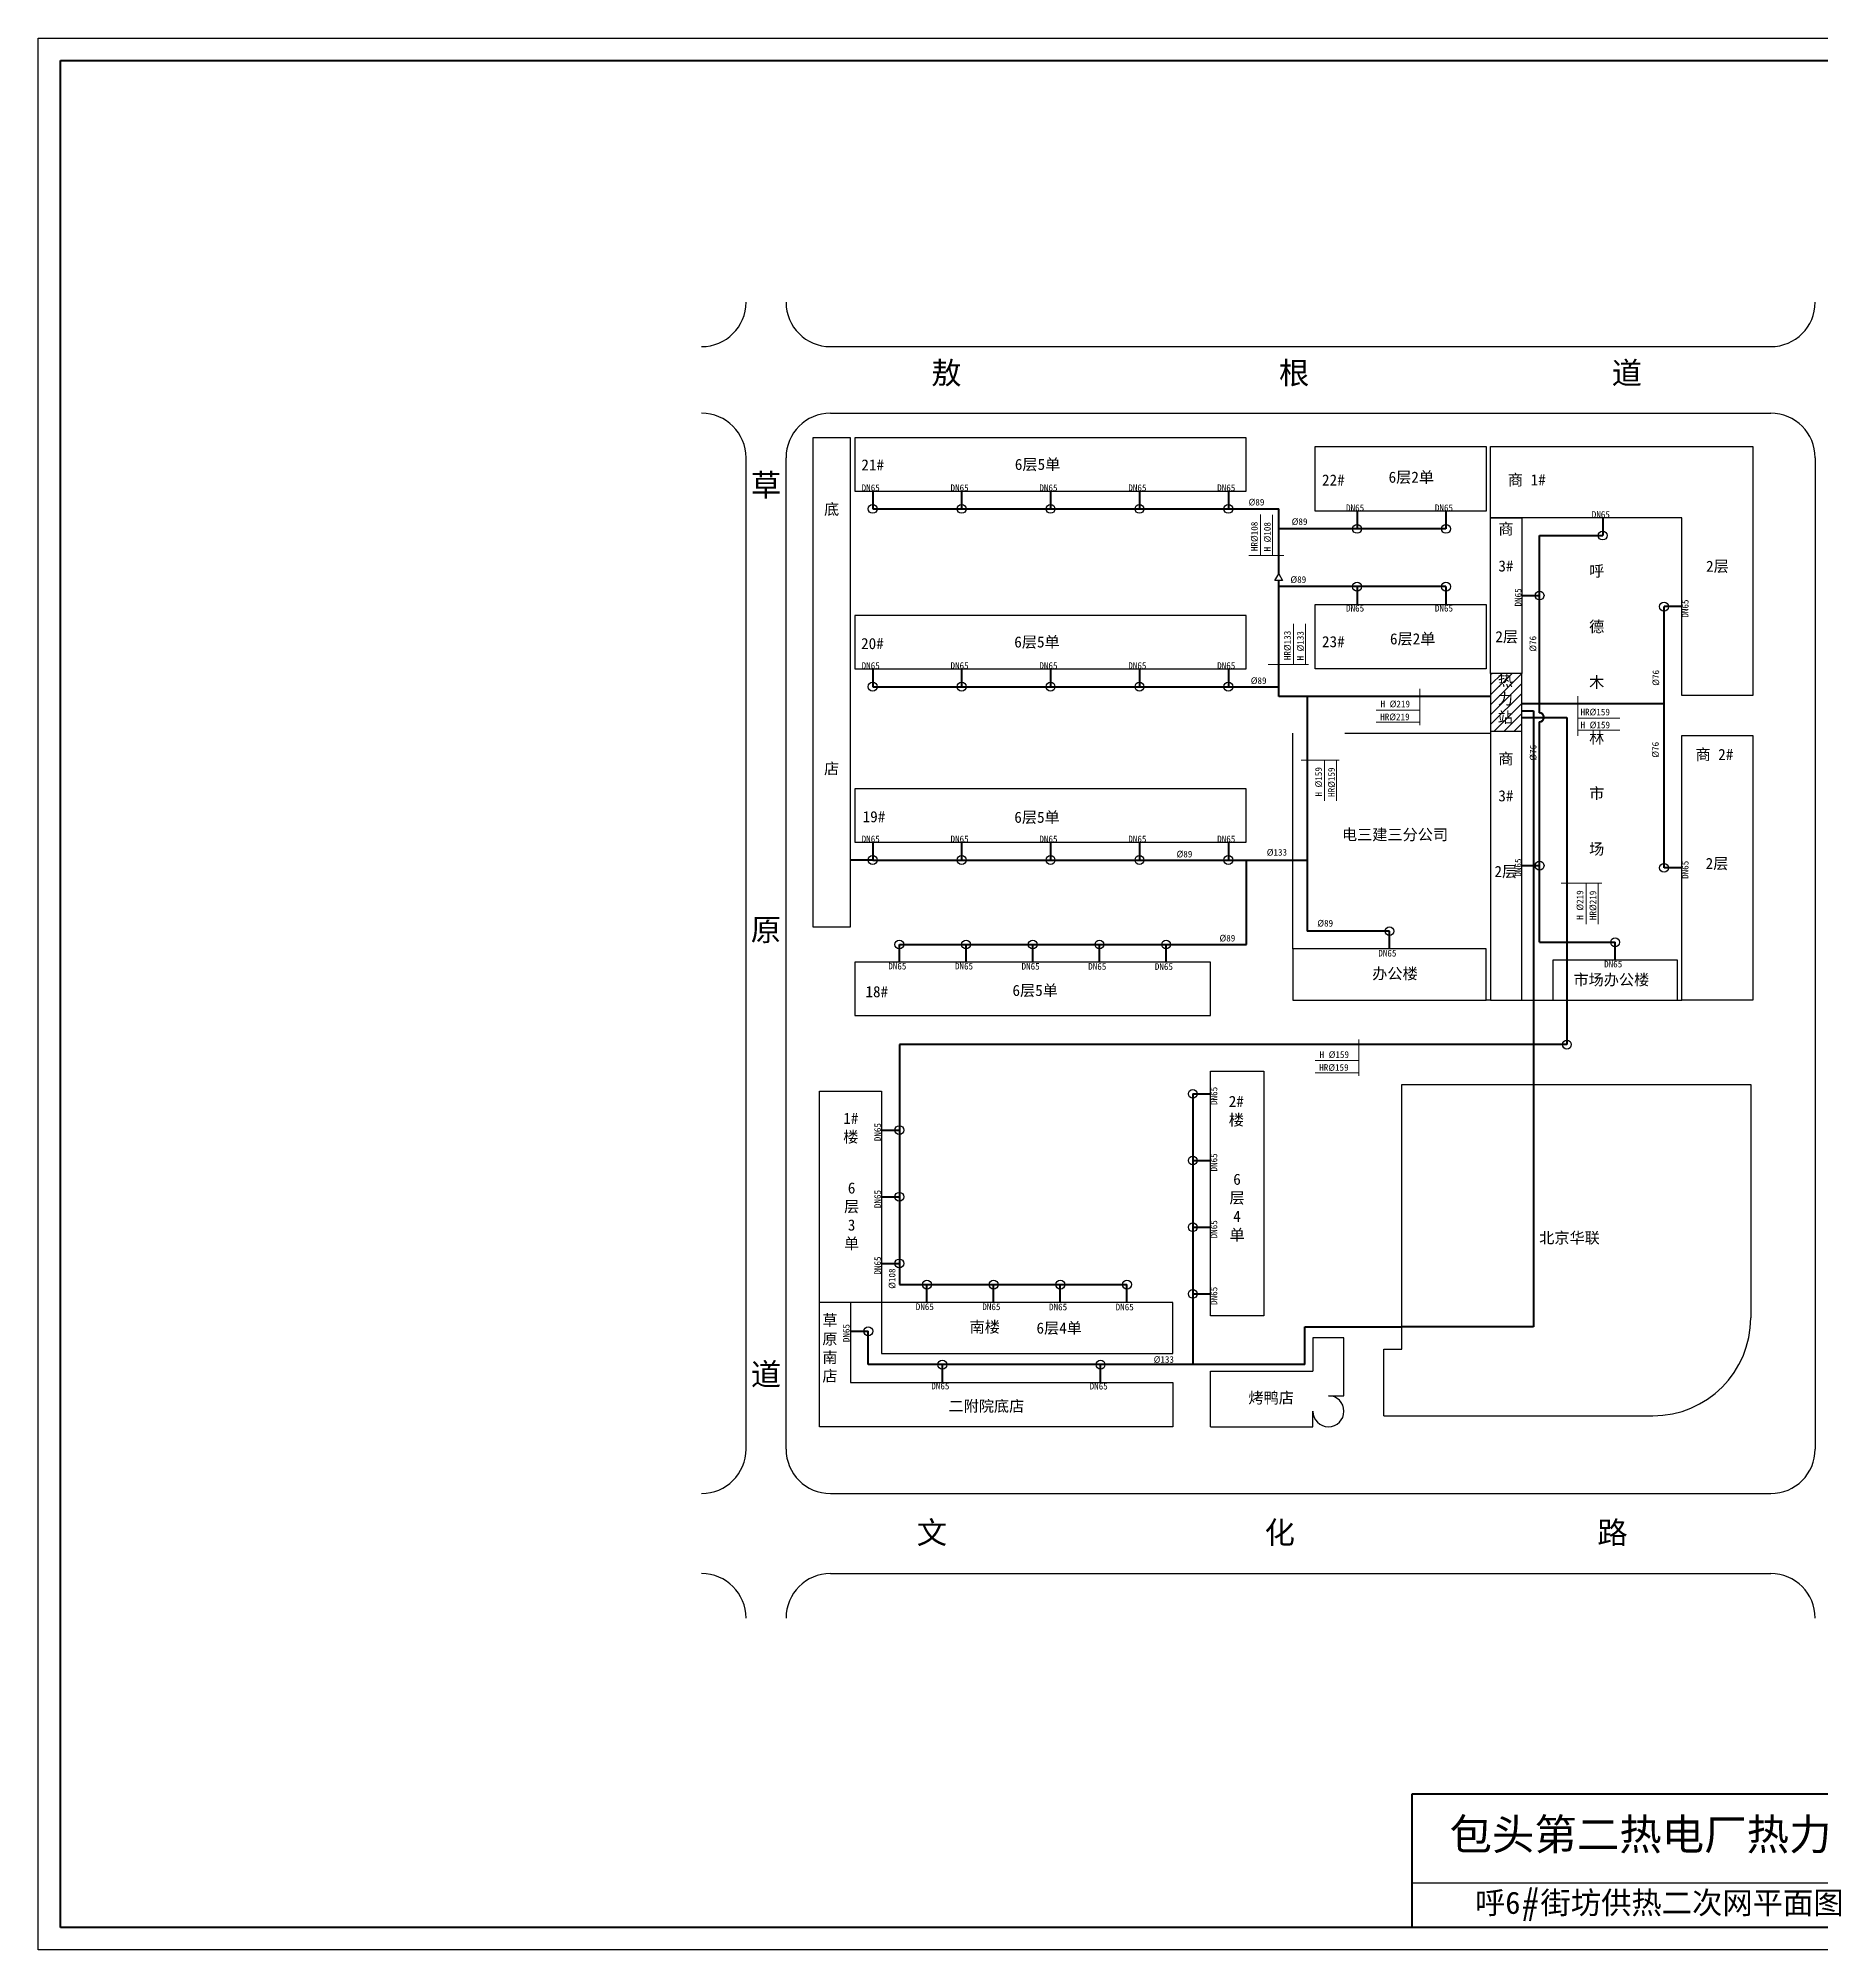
# Model space of a CAD drawing. Header units: millimetres. Extents: x 710 to 1314, y 285 to 715.
# Drawn here: x 710.2 to 1111.4, y 285.3 to 715.3 of the extents above; entities that cross this region are included whole.
import ezdxf

# ---------------------------------------------------------------- set-up
doc = ezdxf.new("R2010")
doc.units = ezdxf.units.MM
doc.layers.add('围栏', color=3, linetype='Continuous')
doc.layers.add('边线', color=1, linetype='Continuous')
doc.layers.add('标注', color=7, linetype='Continuous', lineweight=18)
doc.layers.add('管道', color=7, linetype='Continuous', lineweight=50)

msp = doc.modelspace()

# ---------------------------------------------------------------- hatches: boundary and pattern name
at = {"layer": '标注'}
h = msp.add_hatch(dxfattribs=at)
h.set_pattern_fill('ANSI31', color=256, scale=0.5, style=0)
h.paths.add_polyline_path([(1043.89, 572.48), (1036.89, 572.48), (1036.89, 559.48), (1043.89, 559.48)])
h.paths.add_polyline_path([(1037.87, 572.78), (1042.52, 572.78), (1042.52, 559.28), (1037.87, 559.28)], flags=9)

# ---------------------------------------------------------------- linework, layer by layer
at = {"lineweight": 40}
for p, q in [((715.18, 290.35), (715.18, 710.35)), ((715.18, 710.35), (1309.18, 710.35)), ((1309.18, 320.35), (1019.18, 320.35)), ((1019.18, 320.35), (1019.18, 290.35)), ((1309.18, 290.35), (715.18, 290.35))]:
    msp.add_line(p, q, dxfattribs=at)
for p, q in [((888.39, 645.98), (1099.89, 645.98)), ((888.39, 630.98), (1099.89, 630.98)), ((892.89, 625.48), (884.39, 625.48)), ((884.39, 625.48), (884.39, 515.48)), ((892.89, 515.48), (892.89, 625.48)), ((981.89, 625.48), (893.89, 625.48)), ((893.89, 625.48), (893.89, 613.48)), ((981.89, 613.48), (981.89, 625.48)), ((869.39, 397.98), (869.39, 620.98)), ((878.39, 397.98), (878.39, 620.98)), ((997.39, 608.98), (997.39, 623.48)), ((997.39, 623.48), (1035.89, 623.48)), ((1035.89, 623.48), (1035.89, 608.98)), ((1036.89, 607.48), (1036.89, 623.48)), ((1036.89, 623.48), (1095.89, 623.48)), ((1095.89, 623.48), (1095.89, 567.48)), ((1109.89, 620.98), (1109.89, 397.98)), ((893.89, 613.48), (981.89, 613.48)), ((1035.89, 608.98), (997.39, 608.98)), ((1079.89, 607.48), (1036.89, 607.48)), ((1036.89, 607.48), (1043.89, 607.48)), ((1036.89, 572.48), (1036.89, 607.48)), ((1043.89, 607.48), (1043.89, 572.48)), ((1079.89, 567.48), (1079.89, 607.48)), ((893.89, 585.48), (893.89, 573.48)), ((981.89, 585.48), (893.89, 585.48)), ((981.89, 573.48), (981.89, 585.48)), ((997.39, 587.98), (1035.89, 587.98)), ((997.39, 573.48), (997.39, 587.98)), ((1035.89, 587.98), (1035.89, 573.48)), ((893.89, 573.48), (981.89, 573.48)), ((1035.89, 573.48), (997.39, 573.48)), ((1043.89, 572.48), (1036.89, 572.48)), ((1036.89, 572.48), (1036.89, 559.48)), ((1043.89, 559.48), (1043.89, 572.48)), ((1095.89, 567.48), (1079.89, 567.48)), ((1036.89, 559.48), (1043.89, 559.48)), ((1036.89, 559.48), (1036.89, 498.98)), ((1043.89, 498.98), (1043.89, 559.48)), ((1079.89, 558.48), (1095.89, 558.48)), ((1079.89, 498.98), (1079.89, 558.48)), ((1095.89, 558.48), (1095.89, 498.98)), ((981.89, 546.48), (893.89, 546.48)), ((893.89, 546.48), (893.89, 534.48)), ((981.89, 534.48), (981.89, 546.48)), ((893.89, 534.48), (981.89, 534.48)), ((884.39, 515.48), (892.89, 515.48)), ((893.89, 507.48), (893.89, 495.48)), ((973.89, 507.48), (893.89, 507.48)), ((973.89, 495.48), (973.89, 507.48)), ((1035.89, 510.48), (992.39, 510.48)), ((992.39, 510.48), (992.39, 498.98)), ((1035.89, 498.98), (1035.89, 510.48)), ((1078.89, 507.98), (1050.89, 507.98)), ((1050.89, 507.98), (1050.89, 498.98)), ((1078.89, 498.98), (1078.89, 507.98)), ((992.39, 498.98), (1035.89, 498.98)), ((1036.89, 498.98), (1043.89, 498.98)), ((1050.89, 498.98), (1078.89, 498.98)), ((1095.89, 498.98), (1079.89, 498.98)), ((893.89, 495.48), (973.89, 495.48)), ((973.89, 482.98), (985.89, 482.98)), ((973.89, 427.98), (973.89, 482.98)), ((985.89, 482.98), (985.89, 427.98)), ((885.89, 478.48), (899.89, 478.48)), ((885.89, 430.98), (885.89, 478.48)), ((899.89, 478.48), (899.89, 430.98)), ((1016.89, 420.48), (1016.89, 479.98)), ((1016.89, 479.98), (1095.39, 479.98)), ((1095.39, 479.98), (1095.39, 427.48)), ((899.89, 430.98), (885.89, 430.98)), ((885.89, 402.98), (885.89, 430.98)), ((892.89, 430.98), (892.89, 412.98)), ((965.39, 430.98), (899.89, 430.98)), ((899.89, 430.98), (899.89, 419.48)), ((965.39, 419.48), (965.39, 430.98)), ((985.89, 427.98), (973.89, 427.98)), ((1003.89, 422.98), (996.89, 422.98)), ((996.89, 422.98), (996.89, 415.48)), ((1003.89, 409.98), (1003.89, 422.98)), ((899.89, 419.48), (965.39, 419.48)), ((1012.89, 405.48), (1012.89, 420.48)), ((1012.89, 420.48), (1016.89, 420.48)), ((892.89, 412.98), (965.39, 412.98)), ((965.39, 412.98), (965.39, 402.98)), ((973.89, 402.98), (973.89, 415.48)), ((973.89, 415.48), (996.89, 415.48)), ((1000.39, 409.98), (1003.89, 409.98)), ((996.89, 402.98), (996.89, 406.48)), ((1012.89, 405.48), (1073.39, 405.48)), ((965.39, 402.98), (885.89, 402.98)), ((973.89, 402.98), (996.89, 402.98)), ((888.39, 387.98), (1099.89, 387.98)), ((888.39, 369.98), (1099.89, 369.98)), ((1309.18, 300.35), (1019.18, 300.35))]:
    msp.add_line(p, q)
msp.add_lwpolyline([(989.21, 594.88), (990.08, 593.38), (988.35, 593.38)], close=True)
for centre in [(897.89, 609.48), (917.89, 609.48), (937.89, 609.48), (957.89, 609.48), (977.89, 609.48), (1006.84, 604.98), (1026.84, 604.98), (1062.09, 603.48), (1006.84, 591.98), (1026.84, 591.98), (1047.89, 589.98), (1075.89, 587.48), (897.89, 569.48), (917.89, 569.48), (937.89, 569.48), (957.89, 569.48), (977.89, 569.48), (897.89, 530.48), (917.89, 530.48), (937.89, 530.48), (957.89, 530.48), (977.89, 530.48), (1047.89, 529.23), (1075.89, 528.73), (903.89, 511.48), (918.89, 511.48), (933.89, 511.48), (948.89, 511.48), (963.89, 511.48), (1014.14, 514.48), (1064.89, 511.98), (1054.03, 488.97), (969.89, 477.89), (903.89, 469.73), (969.89, 462.89), (903.89, 454.73), (969.89, 447.89), (903.89, 439.73), (910.08, 434.98), (925.08, 434.98), (940.08, 434.98), (955.08, 434.98), (969.89, 432.89), (896.89, 424.48), (913.56, 416.98), (949.14, 416.98)]:
    msp.add_circle(centre, 1)
for centre, radius, start, end in [((859.39, 655.98), 10, 270, 360), ((888.39, 655.98), 10, 180, 270), ((1099.89, 655.98), 10, 270, 0), ((859.39, 620.98), 10, 0, 90), ((888.39, 620.98), 10, 90, 180), ((1099.89, 620.98), 10, 0, 90), ((1073.39, 427.48), 22, 270, 0), ((1000.39, 406.48), 3.5, 180, 90), ((859.39, 397.98), 10, 270, 0), ((888.39, 397.98), 10, 180, 270), ((1099.89, 397.98), 10, 270, 0), ((859.39, 359.98), 10, 0, 90), ((888.39, 359.98), 10, 90, 180), ((1099.89, 359.98), 10, 360, 90)]:
    msp.add_arc(centre, radius, start, end)
at = {"layer": '围栏'}
for p, q in [((992.39, 510.48), (992.39, 559)), ((1004.11, 559), (1036.89, 559)), ((1036.89, 498.98), (1035.89, 498.98)), ((1043.89, 498.98), (1050.89, 498.98)), ((1078.89, 498.98), (1079.89, 498.98))]:
    msp.add_line(p, q, dxfattribs=at)
at = {"layer": '标注'}
for p, q in [((985.11, 599), (985.11, 608.18)), ((987.81, 599), (987.81, 608.15)), ((990.37, 599), (982.47, 599)), ((992.54, 574.47), (992.54, 583.65)), ((995.24, 574.47), (995.24, 583.62)), ((995.9, 574.47), (986.83, 574.47)), ((1020.98, 560.83), (1020.98, 569.01)), ((1011.16, 564.23), (1020.98, 564.23)), ((1056.51, 558.44), (1056.51, 567.32)), ((1011.16, 561.53), (1020.98, 561.53)), ((1056.51, 562.41), (1065.92, 562.41)), ((1056.51, 559.7), (1065.92, 559.7)), ((1002.85, 552.97), (994.28, 552.97)), ((999.55, 543.79), (999.55, 552.97)), ((1002.25, 543.79), (1002.25, 552.97)), ((1061.87, 525.26), (1052.74, 525.26)), ((1058.35, 516.08), (1058.35, 525.26)), ((1061.05, 516.08), (1061.05, 525.26)), ((1007.26, 481.96), (1007.26, 490.13)), ((997.44, 485.36), (1007.26, 485.36)), ((997.44, 482.65), (1007.26, 482.65))]:
    msp.add_line(p, q, dxfattribs=at)
at = {"layer": '管道'}
for p, q in [((897.89, 613.48), (897.89, 609.48)), ((917.89, 613.48), (917.89, 609.48)), ((937.89, 613.48), (937.89, 609.48)), ((957.89, 613.48), (957.89, 609.48)), ((977.89, 613.48), (977.89, 609.48)), ((897.89, 609.48), (989.21, 609.48)), ((989.21, 594.88), (989.21, 609.48)), ((1006.84, 608.98), (1006.84, 604.98)), ((1026.84, 608.98), (1026.84, 604.98)), ((1062.09, 607.48), (1062.09, 603.48)), ((1026.84, 604.98), (989.21, 604.98)), ((1047.89, 603.48), (1062.09, 603.48)), ((1047.89, 563.58), (1047.89, 603.48)), ((989.21, 567.26), (989.21, 593.38)), ((1026.84, 591.98), (989.21, 591.98)), ((1006.84, 591.98), (1006.84, 587.98)), ((1026.84, 591.98), (1026.84, 587.98)), ((1043.89, 589.98), (1047.89, 589.98)), ((1079.89, 587.48), (1075.89, 587.48)), ((1075.89, 528.73), (1075.89, 587.48)), ((897.89, 573.48), (897.89, 569.48)), ((917.89, 573.48), (917.89, 569.48)), ((937.89, 573.48), (937.89, 569.48)), ((957.89, 573.48), (957.89, 569.48)), ((977.89, 573.48), (977.89, 569.48)), ((897.89, 569.48), (989.21, 569.48)), ((1036.89, 567.26), (989.21, 567.26)), ((995.64, 567.26), (995.64, 514.48)), ((1043.89, 565.69), (1075.89, 565.69)), ((1043.89, 564.05), (1046.54, 564.05)), ((1046.54, 564.05), (1046.54, 479.98)), ((1043.89, 562.58), (1054.03, 562.58)), ((1047.89, 511.98), (1047.89, 561.58)), ((1054.03, 562.58), (1054.03, 488.97)), ((897.89, 534.48), (897.89, 530.48)), ((917.89, 534.48), (917.89, 530.48)), ((937.89, 534.48), (937.89, 530.48)), ((957.89, 534.48), (957.89, 530.48)), ((977.89, 534.48), (977.89, 530.48)), ((897.89, 530.48), (892.89, 530.48)), ((897.89, 530.48), (995.64, 530.48)), ((981.96, 511.48), (981.96, 530.48)), ((1043.89, 529.23), (1047.89, 529.23)), ((1079.89, 528.73), (1075.89, 528.73)), ((1014.14, 514.48), (995.64, 514.48)), ((1014.14, 510.48), (1014.14, 514.48)), ((1047.89, 511.98), (1064.89, 511.98)), ((1064.89, 507.98), (1064.89, 511.98)), ((903.89, 507.48), (903.89, 511.48)), ((903.89, 511.48), (981.96, 511.48)), ((918.89, 507.48), (918.89, 511.48)), ((933.89, 507.48), (933.89, 511.48)), ((948.89, 507.48), (948.89, 511.48)), ((963.89, 507.48), (963.89, 511.48)), ((1054.03, 488.97), (903.89, 488.97)), ((903.89, 488.97), (903.89, 434.98)), ((969.89, 477.89), (973.89, 477.89)), ((969.89, 477.89), (969.89, 416.98)), ((899.89, 469.73), (903.89, 469.73)), ((969.89, 462.89), (973.89, 462.89)), ((899.89, 454.73), (903.89, 454.73)), ((969.89, 447.89), (973.89, 447.89)), ((899.89, 439.73), (903.89, 439.73)), ((903.89, 434.98), (955.08, 434.98)), ((910.08, 430.98), (910.08, 434.98)), ((925.08, 430.98), (925.08, 434.98)), ((940.08, 430.98), (940.08, 434.98)), ((955.08, 430.98), (955.08, 434.98)), ((969.89, 432.89), (973.89, 432.89)), ((892.89, 424.48), (896.89, 424.48)), ((896.89, 416.98), (896.89, 424.48)), ((995.11, 416.98), (995.11, 425.47)), ((995.11, 425.47), (1016.89, 425.47)), ((995.11, 416.98), (896.89, 416.98)), ((913.56, 412.98), (913.56, 416.98)), ((949.14, 412.98), (949.14, 416.98))]:
    msp.add_line(p, q, dxfattribs=at)
at = {"layer": '管道', "color": 1}
for p, q in [((1046.54, 479.98), (1046.54, 425.47)), ((1046.54, 425.47), (1016.89, 425.47))]:
    msp.add_line(p, q, dxfattribs=at)
at = {"layer": '管道'}
msp.add_arc((1047.89, 562.58), 1, 270, 90, dxfattribs=at)
at = {"layer": '边线'}
for p, q in [((710.18, 715.35), (1314.18, 715.35)), ((710.18, 285.35), (710.18, 715.35)), ((1314.18, 285.35), (710.18, 285.35))]:
    msp.add_line(p, q, dxfattribs=at)

# ---------------------------------------------------------------- texts
at = {"attachment_point": 1}
for s, insert, char_height, width in [('{\\fSimHei|b0|i0|c134|p2;包头第二热电厂热力部}', (1027.63, 314.81), 7, 133.3392), ('{\\fSimSun|b0|i0|c134|p6;呼}6{\\Ftxt.shx|c1;#\\fSimSun|b0|i0|c134|p6;街坊\\fSimSun|b0|i0|c134|p54;供热二次网平面图}', (1033.37, 298.43), 5, 143.359)]:
    msp.add_mtext(s, dxfattribs=dict(at, insert=insert, char_height=char_height, width=width))
at = {"layer": '标注'}
for s, insert, char_height, width, attachment_point in [('{\\fSimSun|b0|i0|c134|p54;敖                     根                    道}', (911.02, 642.55), 5, 167.025, 1), ('21#', (895.33, 620.61), 2.5, 5.3932, 1), ('6{\\fSimSun|b0|i0|c134|p54;层}5{\\fSimSun|b0|i0|c134|p54;单}', (929.86, 620.74), 2.5, 15.7896, 1), ('{\\fSimSun|b0|i0|c134|p54;草\\P\\P\\P\\P\\P\\P\\P\\P\\P\\P\\P\\P原\\P\\P\\P\\P\\P\\P\\P\\P\\P\\P\\P\\P道}', (870.47, 617.34), 5, 5.3461, 1), ('DN65', (895.4, 614.98), 1.5, 6.3469, 1), ('DN65', (915.39, 614.98), 1.5, 6.3469, 1), ('DN65', (935.38, 614.98), 1.5, 6.3469, 1), ('DN65', (955.39, 614.98), 1.5, 6.3469, 1), ('DN65', (975.38, 614.98), 1.5, 6.3469, 1), ('22#', (998.95, 617.21), 2.5, 5.3932, 1), ('6{\\fSimSun|b0|i0|c134|p54;层}2{\\fSimSun|b0|i0|c134|p54;单}', (1013.93, 617.86), 2.5, 15.7896, 1), ('{\\fSimSun|b0|i0|c134|p54;商 }1#', (1040.77, 617.26), 2.5, 9.3436, 1), ('{\\fSimSun|b0|i0|c134|p54;底\\P\\P\\P\\P\\P\\P\\P\\P\\P\\P\\P\\P\\P\\P店}', (886.94, 610.65), 2.5, 2.7741, 1), ('%%C89', (982.44, 611.74), 1.5, 9.9336, 1), ('%%C89', (992.13, 607.35), 1.5, 9.9336, 1), ('DN65', (1004.36, 610.48), 1.5, 6.3469, 1), ('DN65', (1024.35, 610.48), 1.5, 6.3469, 1), ('{\\fSimSun|b0|i0|c134|p54;商\\P\\P}3#', (1040.32, 600.79), 2.5, 2.1741, 5), ('DN65', (1059.63, 608.98), 1.5, 6.3469, 1), ('2{\\fSimSun|b0|i0|c134|p54;层}', (1087.9, 596.42), 2.5, 5.6497, 5), ('%%C89', (991.85, 594.32), 1.5, 9.9336, 1), ('{\\fSimSun|b0|i0|c134|p54;呼\\P\\P\\P德\\P\\P\\P木\\P\\P\\P林\\P\\P\\P市\\P\\P\\P场}', (1059.04, 596.74), 2.5, 2.8717, 1), ('DN65', (1004.36, 587.88), 1.5, 6.3469, 1), ('DN65', (1024.35, 587.88), 1.5, 6.3469, 1), ('6{\\fSimSun|b0|i0|c134|p54;层}5{\\fSimSun|b0|i0|c134|p54;单}', (929.73, 580.79), 2.5, 15.7896, 1), ('23#', (998.95, 580.86), 2.5, 5.3932, 1), ('6{\\fSimSun|b0|i0|c134|p54;层}2{\\fSimSun|b0|i0|c134|p54;单}', (1014.24, 581.5), 2.5, 15.7896, 1), ('2{\\fSimSun|b0|i0|c134|p54;层}', (1040.5, 580.58), 2.5, 5.6497, 5), ('20#', (895.27, 580.43), 2.5, 5.3932, 1), ('DN65', (895.4, 574.98), 1.5, 6.3469, 1), ('DN65', (915.39, 574.98), 1.5, 6.3469, 1), ('DN65', (935.38, 574.98), 1.5, 6.3469, 1), ('DN65', (955.38, 574.98), 1.5, 6.3469, 1), ('DN65', (975.38, 574.98), 1.5, 6.3469, 1), ('{\\fSimSun|b0|i0|c134|p54;热力站}', (1038.49, 572.16), 2.5, 3.5908, 1), ('%%C89', (982.92, 571.58), 1.5, 9.9336, 1), ('HR%%C219', (1012.05, 563.44), 1.5, 11.9811, 1), ('H %%C219', (1012.13, 566.35), 1.5, 11.8997, 1), ('HR%%C159', (1057.1, 564.52), 1.5, 13.5629, 1), ('H %%C159', (1057.12, 561.62), 1.5, 13.5393, 1), ('{\\fSimSun|b0|i0|c134|p54;商\\P\\P}3#', (1040.31, 549.08), 2.5, 2.1741, 5), ('{\\fSimSun|b0|i0|c134|p54;商 }2#', (1082.96, 555.48), 2.5, 12.9297, 1), ('19#', (895.62, 541.48), 2.5, 5.3932, 1), ('6{\\fSimSun|b0|i0|c134|p54;层}5{\\fSimSun|b0|i0|c134|p54;单}', (929.74, 541.36), 2.5, 15.7896, 1), ('{\\fSimSun|b0|i0|c134|p54;电三建三分公司}', (1003.44, 537.45), 2.5, 26.022, 1), ('DN65', (895.4, 535.98), 1.5, 6.3469, 1), ('DN65', (915.39, 535.98), 1.5, 6.3469, 1), ('DN65', (935.38, 535.98), 1.5, 6.3469, 1), ('DN65', (955.38, 535.98), 1.5, 6.3469, 1), ('DN65', (975.38, 535.98), 1.5, 6.3469, 1), ('%%C89', (966.24, 532.57), 1.5, 9.9336, 1), ('%%C133', (986.52, 532.97), 1.5, 9.9336, 1), ('2{\\fSimSun|b0|i0|c134|p54;层}', (1040.3, 527.76), 2.5, 5.6497, 5), ('2{\\fSimSun|b0|i0|c134|p54;层}', (1087.8, 529.57), 2.5, 5.6497, 5), ('%%C89', (997.9, 517.02), 1.5, 9.9336, 1), ('%%C89', (975.9, 513.66), 1.5, 9.9336, 1), ('DN65', (1011.62, 510.28), 1.5, 6.3469, 1), ('DN65', (1062.41, 507.83), 1.5, 6.3469, 1), ('DN65', (901.39, 507.36), 1.5, 6.3469, 1), ('DN65', (916.39, 507.36), 1.5, 6.3469, 1), ('DN65', (931.37, 507.33), 1.5, 6.3469, 1), ('DN65', (946.37, 507.3), 1.5, 6.3469, 1), ('DN65', (961.35, 507.28), 1.5, 6.3469, 1), ('{\\fSimSun|b0|i0|c134|p54;办公楼}', (1010.25, 506.18), 2.5, 15.8173, 1), ('{\\fSimSun|b0|i0|c134|p54;市场办公楼}', (1055.51, 504.81), 2.5, 19.6013, 1), ('18#', (896.26, 502.12), 2.5, 5.3932, 1), ('6{\\fSimSun|b0|i0|c134|p54;层}5{\\fSimSun|b0|i0|c134|p54;单}', (929.33, 502.41), 2.5, 15.7896, 1), ('H %%C159', (998.41, 487.47), 1.5, 11.8997, 1), ('HR%%C159', (998.33, 484.57), 1.5, 11.9811, 1), ('{\\fSimSun|b0|i0|c134|p54;2#楼}', (977.98, 477.44), 2.5, 4.0877, 1), ('{\\fSimSun|b0|i0|c134|p54;1#楼}', (891.26, 473.62), 2.5, 4.0877, 1), ('6{\\fSimSun|b0|i0|c134|p54;层}3{\\fSimSun|b0|i0|c134|p54;单}', (893.14, 450.33), 2.5, 4.5199, 5), ('6{\\fSimSun|b0|i0|c134|p54;层}4{\\fSimSun|b0|i0|c134|p54;单}', (979.84, 452.29), 2.5, 4.5199, 5), ('{\\fSimSun|b0|i0|c134|p54;北京华联}', (1047.8, 446.76), 2.5, 29.6046, 1), ('DN65', (907.57, 430.76), 1.5, 6.3469, 1), ('DN65', (922.55, 430.74), 1.5, 6.3469, 1), ('DN65', (937.55, 430.7), 1.5, 6.3469, 1), ('DN65', (952.53, 430.68), 1.5, 6.3469, 1), ('{\\fSimSun|b0|i0|c134|p54;草\\P原南\\P店}', (886.56, 428.19), 2.5, 4.0877, 1), ('{\\fSimSun|b0|i0|c134|p54;南楼}', (919.68, 426.69), 2.5, 11.9721, 1), ('6{\\fSimSun|b0|i0|c134|p54;层}4{\\fSimSun|b0|i0|c134|p54;单}', (934.73, 426.46), 2.5, 15.7896, 1), ('%%C133', (961.08, 418.88), 1.5, 9.9494, 1), ('DN65', (911.07, 412.9), 1.5, 6.3469, 1), ('DN65', (946.68, 412.88), 1.5, 6.3469, 1), ('{\\fSimSun|b0|i0|c134|p54;二附院底店}', (914.93, 408.9), 2.5, 32.9714, 1), ('{\\fSimSun|b0|i0|c134|p54;烤鸭店}', (982.4, 410.77), 2.5, 11.7583, 1), ('{\\fSimSun|b0|i0|c134|p54;文                     化                    路}', (907.79, 381.69), 5, 167.025, 1)]:
    msp.add_mtext(s, dxfattribs=dict(at, insert=insert, char_height=char_height, width=width, attachment_point=attachment_point))
at = {"layer": '标注', "char_height": 1.5, "attachment_point": 1, "rotation": 90}
for s, insert, width in [('HR%%C108', (982.99, 599.98), 11.8997), ('H %%C108', (985.9, 599.89), 11.9811), ('DN65', (1042.31, 587.51), 3.133), ('DN65', (1079.89, 585.01), 3.133), ('HR%%C133', (990.42, 575.45), 11.8997), ('H %%C133', (993.33, 575.37), 11.9811), ('%%C76', (1045.64, 577.35), 9.9494), ('%%C76', (1073.29, 569.69), 9.9494), ('%%C76', (1045.69, 552.83), 9.9494), ('%%C76', (1073.19, 553.51), 9.9494), ('H %%C159', (997.43, 544.77), 11.8997), ('HR%%C159', (1000.33, 544.69), 11.9811), ('DN65', (1042.3, 526.75), 3.133), ('DN65', (1079.89, 526.24), 3.133), ('H %%C219', (1056.23, 517.06), 11.8997), ('HR%%C219', (1059.14, 516.98), 11.9811), ('DN65', (973.89, 475.39), 3.133), ('DN65', (898.24, 467.23), 3.133), ('DN65', (973.89, 460.42), 3.133), ('DN65', (898.24, 452.19), 3.133), ('DN65', (973.89, 445.38), 3.133), ('DN65', (898.24, 437.22), 3.133), ('%%C108', (901.5, 434.03), 9.9494), ('DN65', (973.89, 430.41), 3.133), ('DN65', (891.18, 422.03), 3.133)]:
    msp.add_mtext(s, dxfattribs=dict(at, insert=insert, width=width))

doc.saveas('drawing.dxf')
